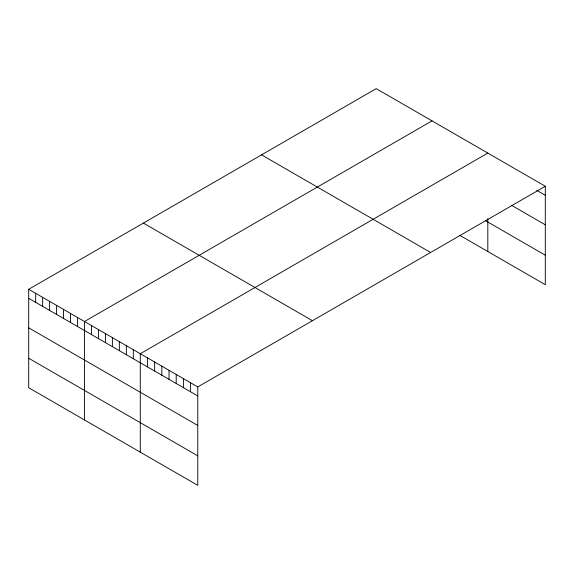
<?xml version="1.0" encoding="UTF-8"?>
<svg xmlns="http://www.w3.org/2000/svg" width="574" height="574" viewBox="0 0 574 574"><rect width="100%" height="100%" fill="white"/><g stroke="black" fill="none" stroke-linecap="round" stroke-linejoin="round"><path stroke-width="0.86" d="M545.3 186.263L197.772 386.912L197.772 485.346L28.7 387.737L28.7 289.303L376.228 88.654L545.3 186.263L545.3 284.697L459.918 235.405M432.021 120.87L84.493 321.512L84.493 419.946M487.814 153.079L140.286 353.72L140.286 452.154M536.676 190.317L545.3 195.296M511.527 205.298L545.3 224.8M485.489 220.667L545.3 255.193M261.543 154.865L430.615 252.481M143.385 223.085L312.457 320.701M28.7 289.303L197.772 386.912M28.7 298.329L197.772 395.945M28.7 327.833L197.772 425.442M28.7 358.233L197.772 455.842M487.814 218.629L487.814 251.512M190.582 382.765L190.582 391.791M183.4 378.618L183.4 387.644M176.211 374.463L176.211 383.497M169.029 370.316L169.029 379.349M161.839 366.169L161.839 375.202M154.657 362.022L154.657 371.048M147.468 357.875L147.468 366.901M133.312 349.695L133.312 358.728M126.337 345.67L126.337 354.703M119.363 341.645L119.363 350.678M112.389 337.62L112.389 346.646M105.415 333.594L105.415 342.621M98.441 329.562L98.441 338.595M91.467 325.537L91.467 334.57M77.519 317.487L77.519 326.52M70.545 313.461L70.545 322.488M63.57 309.436L63.57 318.462M56.596 305.404L56.596 314.437M49.622 301.379L49.622 310.412M42.648 297.354L42.648 306.387M35.674 293.328L35.674 302.354"/></g></svg>
